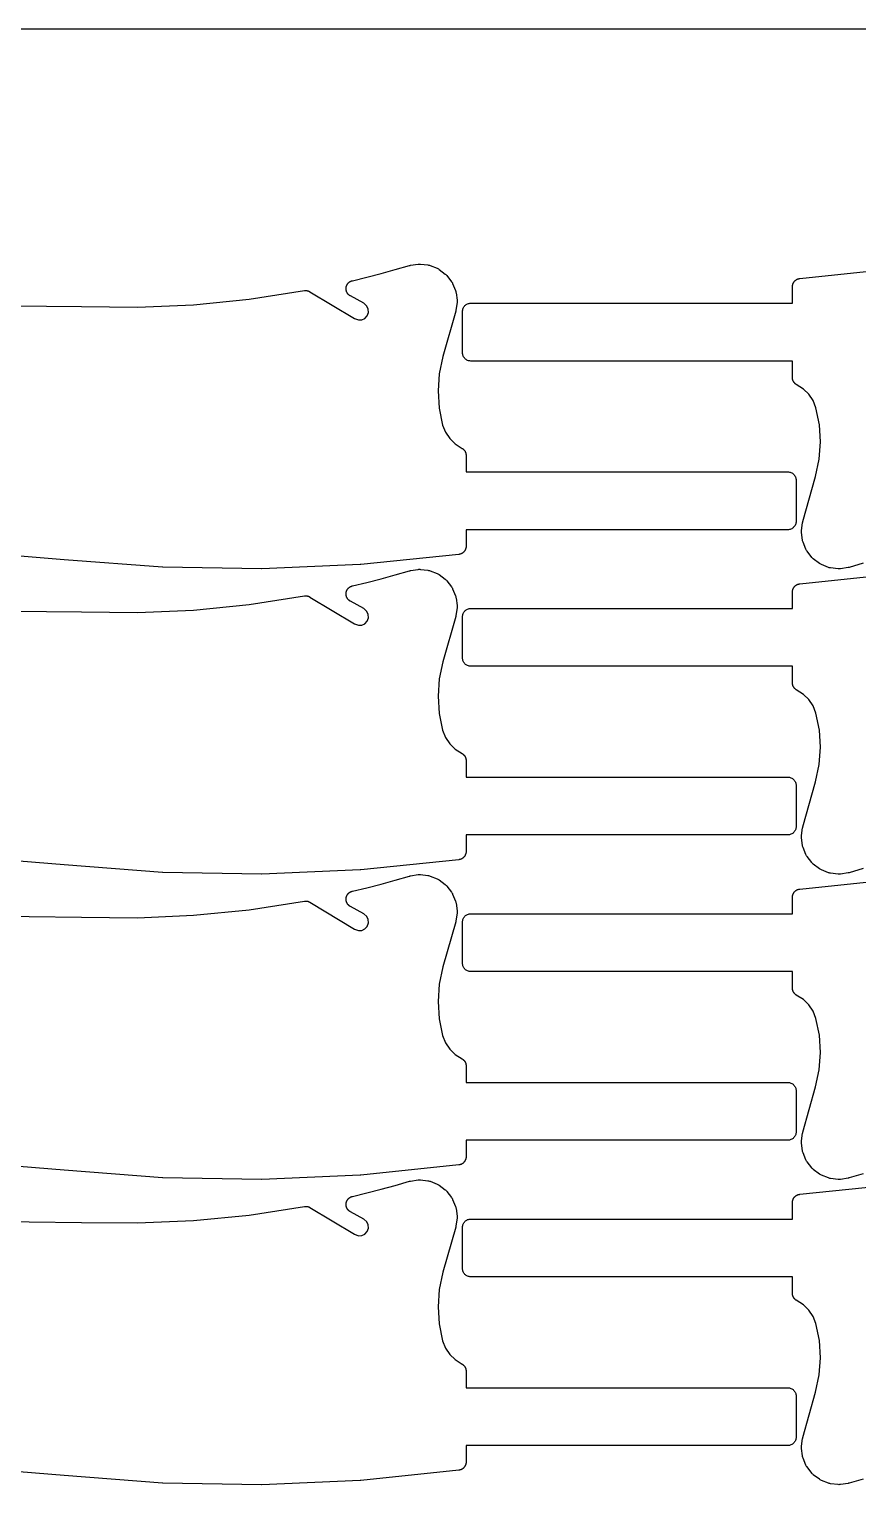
# Model space of a CAD drawing. Header units: metres. Extents: x 0 to 3000, y 0 to 1240.
# Drawn here: x 2102.9 to 2303.9, y 887.3 to 1240 of the extents above; entities that cross this region are included whole.
import ezdxf

# ---------------------------------------------------------------- set-up
doc = ezdxf.new("R2010")
doc.units = ezdxf.units.M

msp = doc.modelspace()

# ---------------------------------------------------------------- linework, layer by layer
at = {"color": 7}
msp.add_lwpolyline([(0, 0), (3000, 0), (3000, 1240), (0, 1240), (0, 0)], close=True, dxfattribs=at)
at = {"color": 1}
for points in [[(2090.14, 1173.07), (2115.61, 1172.79), (2115.61, 1172.79), (2115.61, 1172.79), (2129.22, 1172.64), (2142.75, 1173.23), (2156.23, 1174.56), (2169.67, 1176.64), (2169.68, 1176.64), (2169.69, 1176.65), (2169.78, 1176.66), (2169.87, 1176.66), (2169.88, 1176.66), (2169.89, 1176.67), (2169.98, 1176.67), (2170.07, 1176.67), (2170.07, 1176.66), (2170.08, 1176.66), (2170.17, 1176.66), (2170.26, 1176.65), (2170.27, 1176.65), (2170.28, 1176.65), (2170.37, 1176.63), (2170.45, 1176.61), (2170.46, 1176.61), (2170.47, 1176.61), (2170.56, 1176.58), (2170.64, 1176.55), (2170.65, 1176.55), (2170.66, 1176.55), (2170.74, 1176.51), (2170.82, 1176.48), (2170.83, 1176.48), (2170.84, 1176.47), (2170.92, 1176.43), (2171, 1176.39), (2171, 1176.38), (2171.01, 1176.38), (2181.78, 1169.89), (2182.78, 1169.54), (2183.59, 1169.58), (2184.32, 1169.92), (2184.9, 1170.55), (2185.19, 1171.35), (2185.15, 1172.17), (2184.81, 1172.9), (2184.06, 1173.59), (2180.8, 1175.36), (2180.76, 1175.39), (2180.71, 1175.41), (2180.67, 1175.44), (2180.63, 1175.46), (2180.59, 1175.49), (2180.55, 1175.52), (2180.51, 1175.55), (2180.48, 1175.58), (2180.44, 1175.62), (2180.4, 1175.65), (2180.37, 1175.68), (2180.33, 1175.72), (2180.3, 1175.75), (2180.26, 1175.79), (2180.23, 1175.83), (2180.2, 1175.86), (2180.17, 1175.9), (2180.14, 1175.94), (2180.11, 1175.98), (2180.08, 1176.02), (2180.06, 1176.06), (2180.03, 1176.11), (2180.01, 1176.15), (2179.99, 1176.19), (2179.96, 1176.24), (2179.94, 1176.28), (2179.92, 1176.32), (2179.9, 1176.37), (2179.89, 1176.42), (2179.87, 1176.46), (2179.85, 1176.51), (2179.84, 1176.55), (2179.83, 1176.6), (2179.81, 1176.65), (2179.8, 1176.7), (2179.79, 1176.74), (2179.79, 1176.79), (2179.78, 1176.84), (2179.77, 1176.89), (2179.77, 1176.94), (2179.76, 1176.99), (2179.76, 1177.04), (2179.76, 1177.09), (2179.76, 1177.13), (2179.76, 1177.18), (2179.76, 1177.23), (2179.77, 1177.28), (2179.77, 1177.33), (2179.78, 1177.38), (2179.78, 1177.43), (2179.79, 1177.48), (2179.8, 1177.52), (2179.81, 1177.57), (2179.82, 1177.62), (2179.84, 1177.67), (2179.85, 1177.71), (2179.87, 1177.76), (2179.88, 1177.81), (2179.9, 1177.85), (2179.92, 1177.9), (2179.94, 1177.94), (2179.96, 1177.99), (2179.98, 1178.03), (2180, 1178.08), (2180.03, 1178.12), (2180.05, 1178.16), (2180.08, 1178.2), (2180.1, 1178.24), (2180.13, 1178.28), (2180.16, 1178.32), (2180.19, 1178.36), (2180.22, 1178.4), (2180.26, 1178.44), (2180.29, 1178.47), (2180.32, 1178.51), (2180.35, 1178.54), (2180.39, 1178.58), (2180.43, 1178.61), (2180.46, 1178.64), (2180.5, 1178.67), (2180.54, 1178.7), (2180.58, 1178.74), (2180.62, 1178.76), (2180.66, 1178.79), (2180.7, 1178.82), (2180.74, 1178.84), (2180.79, 1178.87), (2180.83, 1178.89), (2180.87, 1178.91), (2180.92, 1178.93), (2180.96, 1178.95), (2181.01, 1178.97), (2181.05, 1178.99), (2181.1, 1179.01), (2181.15, 1179.02), (2181.19, 1179.04), (2181.24, 1179.05), (2181.29, 1179.06), (2184.78, 1179.91), (2188.25, 1180.79), (2191.7, 1181.73), (2195.15, 1182.73), (2195.18, 1182.73), (2195.21, 1182.74), (2195.27, 1182.76), (2195.34, 1182.77), (2195.34, 1182.77), (2195.37, 1182.78), (2195.4, 1182.78), (2197.25, 1183.07), (2197.43, 1183.09), (2197.61, 1183.09), (2197.79, 1183.08), (2199.62, 1182.87), (2199.79, 1182.84), (2199.97, 1182.8), (2200.13, 1182.74), (2201.85, 1182.06), (2202.01, 1181.99), (2202.16, 1181.9), (2202.31, 1181.8), (2203.81, 1180.67), (2203.95, 1180.55), (2204.08, 1180.43), (2204.19, 1180.29), (2205.34, 1178.81), (2205.44, 1178.66), (2205.53, 1178.51), (2205.6, 1178.34), (2206.31, 1176.64), (2206.37, 1176.47), (2206.41, 1176.3), (2206.44, 1176.13), (2206.67, 1174.3), (2206.69, 1174.12), (2206.69, 1173.94), (2206.67, 1173.76), (2206.4, 1171.91), (2206.4, 1171.87), (2206.39, 1171.83), (2206.38, 1171.77), (2206.37, 1171.71), (2206.36, 1171.68), (2206.35, 1171.64), (2203.25, 1160.7), (2202.37, 1156.52), (2202.08, 1152.34), (2202.35, 1148.17), (2203.18, 1144.09), (2203.87, 1142.33), (2204.89, 1140.81), (2206.19, 1139.53), (2207.94, 1138.43), (2207.96, 1138.41), (2207.98, 1138.4), (2208.04, 1138.35), (2208.1, 1138.31), (2208.12, 1138.3), (2208.14, 1138.28), (2208.19, 1138.23), (2208.25, 1138.18), (2208.27, 1138.17), (2208.29, 1138.15), (2208.33, 1138.1), (2208.38, 1138.04), (2208.4, 1138.02), (2208.42, 1138), (2208.46, 1137.95), (2208.5, 1137.89), (2208.52, 1137.87), (2208.53, 1137.85), (2208.57, 1137.78), (2208.61, 1137.72), (2208.62, 1137.7), (2208.63, 1137.68), (2208.67, 1137.61), (2208.7, 1137.55), (2208.71, 1137.52), (2208.72, 1137.5), (2208.74, 1137.43), (2208.77, 1137.36), (2208.78, 1137.34), (2208.78, 1137.32), (2208.8, 1137.25), (2208.82, 1137.18), (2208.83, 1137.15), (2208.83, 1137.12), (2208.84, 1137.05), (2208.86, 1136.98), (2208.86, 1136.96), (2208.86, 1136.93), (2208.86, 1136.86), (2208.87, 1136.79), (2208.87, 1136.76), (2208.87, 1136.73), (2208.87, 1132.73), (2286.87, 1132.73), (2287.07, 1132.72), (2287.26, 1132.7), (2287.45, 1132.65), (2287.64, 1132.58), (2287.81, 1132.5), (2287.98, 1132.4), (2288.14, 1132.28), (2288.29, 1132.15), (2288.42, 1132), (2288.53, 1131.85), (2288.63, 1131.68), (2288.72, 1131.5), (2288.78, 1131.32), (2288.83, 1131.12), (2288.86, 1130.93), (2288.87, 1130.73), (2288.87, 1120.73), (2288.86, 1120.54), (2288.83, 1120.34), (2288.78, 1120.15), (2288.72, 1119.97), (2288.63, 1119.79), (2288.53, 1119.62), (2288.42, 1119.47), (2288.29, 1119.32), (2288.14, 1119.19), (2287.98, 1119.07), (2287.81, 1118.97), (2287.64, 1118.89), (2287.45, 1118.82), (2287.26, 1118.77), (2287.07, 1118.74), (2286.87, 1118.73), (2208.87, 1118.73), (2208.87, 1114.73), (2208.87, 1114.64), (2208.86, 1114.55), (2208.86, 1114.54), (2208.86, 1114.54), (2208.85, 1114.45), (2208.83, 1114.35), (2208.83, 1114.35), (2208.83, 1114.34), (2208.81, 1114.25), (2208.79, 1114.16), (2208.79, 1114.16), (2208.78, 1114.15), (2208.75, 1114.07), (2208.72, 1113.98), (2208.72, 1113.97), (2208.72, 1113.97), (2208.68, 1113.89), (2208.64, 1113.8), (2208.64, 1113.8), (2208.63, 1113.79), (2208.59, 1113.71), (2208.54, 1113.63), (2208.54, 1113.63), (2208.53, 1113.62), (2208.48, 1113.55), (2208.42, 1113.47), (2208.42, 1113.47), (2208.42, 1113.47), (2208.35, 1113.4), (2208.29, 1113.33), (2208.29, 1113.32), (2208.29, 1113.32), (2208.22, 1113.26), (2208.15, 1113.19), (2208.14, 1113.19), (2208.14, 1113.19), (2208.06, 1113.13), (2207.99, 1113.08), (2207.99, 1113.07), (2207.98, 1113.07), (2207.9, 1113.02), (2207.82, 1112.98), (2207.82, 1112.97), (2207.81, 1112.97), (2207.73, 1112.93), (2207.65, 1112.89), (2207.64, 1112.89), (2207.64, 1112.89), (2207.55, 1112.86), (2207.46, 1112.82), (2207.46, 1112.82), (2207.45, 1112.82), (2207.36, 1112.8), (2207.27, 1112.78), (2207.27, 1112.77), (2207.26, 1112.77), (2207.17, 1112.76), (2207.08, 1112.75), (2183.31, 1110.29), (2183.19, 1110.28), (2159.34, 1109.24), (2159.22, 1109.24), (2135.35, 1109.63), (2135.24, 1109.64), (2111.41, 1111.46), (2111.41, 1111.46), (2111.4, 1111.46), (2071.62, 1114.71)], [(2305.17, 1110.6), (2301.72, 1109.6), (2301.69, 1109.6), (2301.66, 1109.59), (2301.6, 1109.58), (2301.53, 1109.56), (2301.53, 1109.56), (2301.5, 1109.56), (2301.47, 1109.55), (2299.62, 1109.26), (2299.44, 1109.24), (2299.26, 1109.24), (2299.08, 1109.25), (2297.25, 1109.46), (2297.08, 1109.49), (2296.91, 1109.53), (2296.74, 1109.59), (2295.02, 1110.27), (2294.86, 1110.35), (2294.71, 1110.43), (2294.56, 1110.53), (2293.06, 1111.66), (2292.92, 1111.78), (2292.79, 1111.9), (2292.68, 1112.04), (2291.53, 1113.53), (2291.43, 1113.67), (2291.34, 1113.83), (2291.27, 1113.99), (2290.56, 1115.69), (2290.5, 1115.86), (2290.46, 1116.03), (2290.43, 1116.2), (2290.2, 1118.03), (2290.18, 1118.21), (2290.19, 1118.39), (2290.2, 1118.57), (2290.47, 1120.43), (2290.47, 1120.46), (2290.48, 1120.5), (2290.49, 1120.56), (2290.5, 1120.62), (2290.51, 1120.65), (2290.52, 1120.69), (2293.62, 1131.63), (2294.5, 1135.81), (2294.79, 1139.99), (2294.52, 1144.16), (2293.69, 1148.25), (2293, 1150), (2291.98, 1151.53), (2290.68, 1152.8), (2288.93, 1153.91), (2288.91, 1153.92), (2288.89, 1153.93), (2288.83, 1153.98), (2288.77, 1154.02), (2288.75, 1154.03), (2288.73, 1154.05), (2288.68, 1154.1), (2288.62, 1154.15), (2288.6, 1154.16), (2288.59, 1154.18), (2288.54, 1154.24), (2288.49, 1154.29), (2288.47, 1154.31), (2288.45, 1154.33), (2288.41, 1154.39), (2288.37, 1154.44), (2288.35, 1154.46), (2288.34, 1154.49), (2288.3, 1154.55), (2288.26, 1154.61), (2288.25, 1154.63), (2288.24, 1154.65), (2288.21, 1154.72), (2288.17, 1154.78), (2288.16, 1154.81), (2288.15, 1154.83), (2288.13, 1154.9), (2288.1, 1154.97), (2288.09, 1154.99), (2288.09, 1155.02), (2288.07, 1155.09), (2288.05, 1155.16), (2288.04, 1155.18), (2288.04, 1155.21), (2288.03, 1155.28), (2288.02, 1155.35), (2288.01, 1155.37), (2288.01, 1155.4), (2288.01, 1155.47), (2288, 1155.54), (2288, 1155.57), (2288, 1155.6), (2288, 1159.6), (2210, 1159.6), (2209.8, 1159.61), (2209.61, 1159.63), (2209.42, 1159.68), (2209.23, 1159.75), (2209.06, 1159.83), (2208.89, 1159.93), (2208.73, 1160.05), (2208.59, 1160.18), (2208.45, 1160.33), (2208.34, 1160.49), (2208.24, 1160.65), (2208.15, 1160.83), (2208.09, 1161.02), (2208.04, 1161.21), (2208.01, 1161.4), (2208, 1161.6), (2208, 1171.6), (2208.01, 1171.79), (2208.04, 1171.99), (2208.09, 1172.18), (2208.15, 1172.36), (2208.24, 1172.54), (2208.34, 1172.71), (2208.45, 1172.87), (2208.59, 1173.01), (2208.73, 1173.14), (2208.89, 1173.26), (2209.06, 1173.36), (2209.23, 1173.44), (2209.42, 1173.51), (2209.61, 1173.56), (2209.8, 1173.59), (2210, 1173.6), (2288, 1173.6), (2288, 1177.6), (2288, 1177.69), (2288.01, 1177.78), (2288.01, 1177.79), (2288.01, 1177.79), (2288.02, 1177.88), (2288.04, 1177.98), (2288.04, 1177.98), (2288.04, 1177.99), (2288.06, 1178.08), (2288.08, 1178.17), (2288.08, 1178.17), (2288.09, 1178.18), (2288.12, 1178.26), (2288.15, 1178.35), (2288.15, 1178.36), (2288.15, 1178.36), (2288.19, 1178.45), (2288.23, 1178.53), (2288.23, 1178.53), (2288.24, 1178.54), (2288.28, 1178.62), (2288.33, 1178.7), (2288.33, 1178.7), (2288.34, 1178.71), (2288.39, 1178.78), (2288.45, 1178.86), (2288.45, 1178.86), (2288.45, 1178.87), (2288.52, 1178.93), (2288.58, 1179), (2288.58, 1179.01), (2288.59, 1179.01), (2288.65, 1179.07), (2288.72, 1179.14), (2288.73, 1179.14), (2288.73, 1179.14), (2288.81, 1179.2), (2288.88, 1179.25), (2288.88, 1179.26), (2288.89, 1179.26), (2288.97, 1179.31), (2289.05, 1179.36), (2289.05, 1179.36), (2289.06, 1179.36), (2289.14, 1179.4), (2289.23, 1179.44), (2289.23, 1179.44), (2289.23, 1179.44), (2289.32, 1179.48), (2289.41, 1179.51), (2289.41, 1179.51), (2289.42, 1179.51), (2289.51, 1179.53), (2289.6, 1179.56), (2289.6, 1179.56), (2289.61, 1179.56), (2289.7, 1179.57), (2289.79, 1179.59), (2313.56, 1182.05)], [(2090.14, 1099.12), (2115.61, 1098.84), (2115.61, 1098.84), (2115.61, 1098.84), (2129.22, 1098.69), (2142.75, 1099.28), (2156.23, 1100.61), (2169.67, 1102.69), (2169.68, 1102.7), (2169.69, 1102.7), (2169.78, 1102.71), (2169.87, 1102.71), (2169.88, 1102.71), (2169.89, 1102.72), (2169.98, 1102.72), (2170.07, 1102.72), (2170.07, 1102.72), (2170.08, 1102.72), (2170.17, 1102.71), (2170.26, 1102.7), (2170.27, 1102.7), (2170.28, 1102.7), (2170.37, 1102.68), (2170.45, 1102.66), (2170.46, 1102.66), (2170.47, 1102.66), (2170.56, 1102.63), (2170.64, 1102.61), (2170.65, 1102.6), (2170.66, 1102.6), (2170.74, 1102.57), (2170.82, 1102.53), (2170.83, 1102.53), (2170.84, 1102.52), (2170.92, 1102.48), (2171, 1102.44), (2171, 1102.44), (2171.01, 1102.43), (2181.78, 1095.94), (2182.78, 1095.59), (2183.59, 1095.63), (2184.32, 1095.97), (2184.9, 1096.6), (2185.19, 1097.4), (2185.15, 1098.22), (2184.81, 1098.95), (2184.06, 1099.64), (2180.8, 1101.41), (2180.76, 1101.44), (2180.71, 1101.46), (2180.67, 1101.49), (2180.63, 1101.52), (2180.59, 1101.55), (2180.55, 1101.57), (2180.51, 1101.6), (2180.48, 1101.63), (2180.44, 1101.67), (2180.4, 1101.7), (2180.37, 1101.73), (2180.33, 1101.77), (2180.3, 1101.8), (2180.26, 1101.84), (2180.23, 1101.88), (2180.2, 1101.91), (2180.17, 1101.95), (2180.14, 1101.99), (2180.11, 1102.03), (2180.08, 1102.07), (2180.06, 1102.11), (2180.03, 1102.16), (2180.01, 1102.2), (2179.99, 1102.24), (2179.96, 1102.29), (2179.94, 1102.33), (2179.92, 1102.37), (2179.9, 1102.42), (2179.89, 1102.47), (2179.87, 1102.51), (2179.85, 1102.56), (2179.84, 1102.6), (2179.83, 1102.65), (2179.81, 1102.7), (2179.8, 1102.75), (2179.79, 1102.8), (2179.79, 1102.84), (2179.78, 1102.89), (2179.77, 1102.94), (2179.77, 1102.99), (2179.76, 1103.04), (2179.76, 1103.09), (2179.76, 1103.14), (2179.76, 1103.19), (2179.76, 1103.24), (2179.76, 1103.28), (2179.77, 1103.33), (2179.77, 1103.38), (2179.78, 1103.43), (2179.78, 1103.48), (2179.79, 1103.53), (2179.8, 1103.58), (2179.81, 1103.62), (2179.82, 1103.67), (2179.84, 1103.72), (2179.85, 1103.77), (2179.87, 1103.81), (2179.88, 1103.86), (2179.9, 1103.9), (2179.92, 1103.95), (2179.94, 1103.99), (2179.96, 1104.04), (2179.98, 1104.08), (2180, 1104.13), (2180.03, 1104.17), (2180.05, 1104.21), (2180.08, 1104.25), (2180.1, 1104.29), (2180.13, 1104.33), (2180.16, 1104.37), (2180.19, 1104.41), (2180.22, 1104.45), (2180.26, 1104.49), (2180.29, 1104.53), (2180.32, 1104.56), (2180.35, 1104.59), (2180.39, 1104.63), (2180.43, 1104.66), (2180.46, 1104.69), (2180.5, 1104.73), (2180.54, 1104.75), (2180.58, 1104.79), (2180.62, 1104.81), (2180.66, 1104.84), (2180.7, 1104.87), (2180.74, 1104.89), (2180.79, 1104.92), (2180.83, 1104.94), (2180.87, 1104.96), (2180.92, 1104.98), (2180.96, 1105), (2181.01, 1105.02), (2181.05, 1105.04), (2181.1, 1105.06), (2181.15, 1105.07), (2181.19, 1105.09), (2181.24, 1105.1), (2181.29, 1105.11), (2184.78, 1105.96), (2188.25, 1106.84), (2191.7, 1107.78), (2195.15, 1108.78), (2195.18, 1108.78), (2195.21, 1108.79), (2195.27, 1108.81), (2195.34, 1108.82), (2195.34, 1108.82), (2195.37, 1108.83), (2195.4, 1108.83), (2197.25, 1109.12), (2197.43, 1109.14), (2197.61, 1109.14), (2197.79, 1109.13), (2199.62, 1108.92), (2199.79, 1108.89), (2199.97, 1108.85), (2200.13, 1108.79), (2201.85, 1108.11), (2202.01, 1108.04), (2202.16, 1107.95), (2202.31, 1107.85), (2203.81, 1106.72), (2203.95, 1106.61), (2204.08, 1106.48), (2204.19, 1106.34), (2205.34, 1104.86), (2205.44, 1104.71), (2205.53, 1104.56), (2205.6, 1104.4), (2206.31, 1102.69), (2206.37, 1102.52), (2206.41, 1102.35), (2206.44, 1102.18), (2206.67, 1100.35), (2206.69, 1100.17), (2206.69, 1099.99), (2206.67, 1099.82), (2206.4, 1097.96), (2206.4, 1097.92), (2206.39, 1097.88), (2206.38, 1097.82), (2206.37, 1097.76), (2206.36, 1097.73), (2206.35, 1097.69), (2203.25, 1086.75), (2202.37, 1082.57), (2202.08, 1078.39), (2202.35, 1074.22), (2203.18, 1070.14), (2203.87, 1068.38), (2204.89, 1066.86), (2206.19, 1065.58), (2207.94, 1064.48), (2207.96, 1064.46), (2207.98, 1064.45), (2208.04, 1064.41), (2208.1, 1064.36), (2208.12, 1064.35), (2208.14, 1064.33), (2208.19, 1064.28), (2208.25, 1064.24), (2208.27, 1064.22), (2208.29, 1064.2), (2208.33, 1064.15), (2208.38, 1064.09), (2208.4, 1064.07), (2208.42, 1064.05), (2208.46, 1064), (2208.5, 1063.94), (2208.52, 1063.92), (2208.53, 1063.9), (2208.57, 1063.83), (2208.61, 1063.77), (2208.62, 1063.75), (2208.63, 1063.73), (2208.67, 1063.66), (2208.7, 1063.6), (2208.71, 1063.57), (2208.72, 1063.55), (2208.74, 1063.48), (2208.77, 1063.42), (2208.78, 1063.39), (2208.78, 1063.37), (2208.8, 1063.3), (2208.82, 1063.23), (2208.83, 1063.2), (2208.83, 1063.18), (2208.84, 1063.1), (2208.86, 1063.03), (2208.86, 1063.01), (2208.86, 1062.98), (2208.86, 1062.91), (2208.87, 1062.84), (2208.87, 1062.81), (2208.87, 1062.79), (2208.87, 1058.79), (2286.87, 1058.79), (2287.07, 1058.78), (2287.26, 1058.75), (2287.45, 1058.7), (2287.64, 1058.63), (2287.81, 1058.55), (2287.98, 1058.45), (2288.14, 1058.33), (2288.29, 1058.2), (2288.42, 1058.05), (2288.53, 1057.9), (2288.63, 1057.73), (2288.72, 1057.55), (2288.78, 1057.37), (2288.83, 1057.18), (2288.86, 1056.98), (2288.87, 1056.79), (2288.87, 1046.79), (2288.86, 1046.59), (2288.83, 1046.4), (2288.78, 1046.2), (2288.72, 1046.02), (2288.63, 1045.84), (2288.53, 1045.67), (2288.42, 1045.52), (2288.29, 1045.37), (2288.14, 1045.24), (2287.98, 1045.12), (2287.81, 1045.02), (2287.64, 1044.94), (2287.45, 1044.87), (2287.26, 1044.82), (2287.07, 1044.79), (2286.87, 1044.79), (2208.87, 1044.79), (2208.87, 1040.79), (2208.87, 1040.69), (2208.86, 1040.6), (2208.86, 1040.59), (2208.86, 1040.59), (2208.85, 1040.5), (2208.83, 1040.4), (2208.83, 1040.4), (2208.83, 1040.4), (2208.81, 1040.3), (2208.79, 1040.21), (2208.79, 1040.21), (2208.78, 1040.2), (2208.75, 1040.12), (2208.72, 1040.03), (2208.72, 1040.02), (2208.72, 1040.02), (2208.68, 1039.94), (2208.64, 1039.85), (2208.64, 1039.85), (2208.63, 1039.84), (2208.59, 1039.76), (2208.54, 1039.68), (2208.54, 1039.68), (2208.53, 1039.67), (2208.48, 1039.6), (2208.42, 1039.52), (2208.42, 1039.52), (2208.42, 1039.52), (2208.35, 1039.45), (2208.29, 1039.38), (2208.29, 1039.37), (2208.29, 1039.37), (2208.22, 1039.31), (2208.15, 1039.25), (2208.14, 1039.24), (2208.14, 1039.24), (2208.06, 1039.18), (2207.99, 1039.13), (2207.99, 1039.13), (2207.98, 1039.12), (2207.9, 1039.07), (2207.82, 1039.03), (2207.82, 1039.02), (2207.81, 1039.02), (2207.73, 1038.98), (2207.65, 1038.94), (2207.64, 1038.94), (2207.64, 1038.94), (2207.55, 1038.91), (2207.46, 1038.87), (2207.46, 1038.87), (2207.45, 1038.87), (2207.36, 1038.85), (2207.27, 1038.83), (2207.27, 1038.82), (2207.26, 1038.82), (2207.17, 1038.81), (2207.08, 1038.8), (2183.31, 1036.34), (2183.19, 1036.33), (2159.34, 1035.29), (2159.22, 1035.29), (2135.35, 1035.68), (2135.24, 1035.69), (2111.41, 1037.51), (2111.41, 1037.51), (2111.4, 1037.51), (2071.62, 1040.76)], [(2305.17, 1036.65), (2301.72, 1035.65), (2301.69, 1035.65), (2301.66, 1035.64), (2301.6, 1035.63), (2301.53, 1035.61), (2301.53, 1035.61), (2301.5, 1035.61), (2301.47, 1035.6), (2299.62, 1035.31), (2299.44, 1035.29), (2299.26, 1035.29), (2299.08, 1035.3), (2297.25, 1035.51), (2297.08, 1035.54), (2296.91, 1035.58), (2296.74, 1035.64), (2295.02, 1036.32), (2294.86, 1036.4), (2294.71, 1036.48), (2294.56, 1036.58), (2293.06, 1037.71), (2292.92, 1037.83), (2292.79, 1037.95), (2292.68, 1038.09), (2291.53, 1039.58), (2291.43, 1039.72), (2291.34, 1039.88), (2291.27, 1040.04), (2290.56, 1041.74), (2290.5, 1041.91), (2290.46, 1042.08), (2290.43, 1042.25), (2290.2, 1044.08), (2290.18, 1044.26), (2290.19, 1044.44), (2290.2, 1044.62), (2290.47, 1046.48), (2290.47, 1046.51), (2290.48, 1046.55), (2290.49, 1046.61), (2290.5, 1046.67), (2290.51, 1046.7), (2290.52, 1046.74), (2293.62, 1057.68), (2294.5, 1061.86), (2294.79, 1066.04), (2294.52, 1070.21), (2293.69, 1074.3), (2293, 1076.05), (2291.98, 1077.58), (2290.68, 1078.85), (2288.93, 1079.96), (2288.91, 1079.97), (2288.89, 1079.98), (2288.83, 1080.03), (2288.77, 1080.07), (2288.75, 1080.09), (2288.73, 1080.1), (2288.68, 1080.15), (2288.62, 1080.2), (2288.6, 1080.22), (2288.59, 1080.23), (2288.54, 1080.29), (2288.49, 1080.34), (2288.47, 1080.36), (2288.45, 1080.38), (2288.41, 1080.44), (2288.37, 1080.49), (2288.35, 1080.52), (2288.34, 1080.54), (2288.3, 1080.6), (2288.26, 1080.66), (2288.25, 1080.68), (2288.24, 1080.7), (2288.21, 1080.77), (2288.17, 1080.83), (2288.16, 1080.86), (2288.15, 1080.88), (2288.13, 1080.95), (2288.1, 1081.02), (2288.09, 1081.04), (2288.09, 1081.07), (2288.07, 1081.14), (2288.05, 1081.21), (2288.04, 1081.23), (2288.04, 1081.26), (2288.03, 1081.33), (2288.02, 1081.4), (2288.01, 1081.43), (2288.01, 1081.45), (2288.01, 1081.52), (2288, 1081.6), (2288, 1081.62), (2288, 1081.65), (2288, 1085.65), (2210, 1085.65), (2209.8, 1085.66), (2209.61, 1085.69), (2209.42, 1085.73), (2209.23, 1085.8), (2209.06, 1085.88), (2208.89, 1085.98), (2208.73, 1086.1), (2208.59, 1086.23), (2208.45, 1086.38), (2208.34, 1086.54), (2208.24, 1086.7), (2208.15, 1086.88), (2208.09, 1087.07), (2208.04, 1087.26), (2208.01, 1087.45), (2208, 1087.65), (2208, 1097.65), (2208.01, 1097.84), (2208.04, 1098.04), (2208.09, 1098.23), (2208.15, 1098.41), (2208.24, 1098.59), (2208.34, 1098.76), (2208.45, 1098.92), (2208.59, 1099.06), (2208.73, 1099.19), (2208.89, 1099.31), (2209.06, 1099.41), (2209.23, 1099.49), (2209.42, 1099.56), (2209.61, 1099.61), (2209.8, 1099.64), (2210, 1099.65), (2288, 1099.65), (2288, 1103.65), (2288, 1103.74), (2288.01, 1103.83), (2288.01, 1103.84), (2288.01, 1103.84), (2288.02, 1103.94), (2288.04, 1104.03), (2288.04, 1104.03), (2288.04, 1104.04), (2288.06, 1104.13), (2288.08, 1104.22), (2288.08, 1104.22), (2288.09, 1104.23), (2288.12, 1104.32), (2288.15, 1104.4), (2288.15, 1104.41), (2288.15, 1104.41), (2288.19, 1104.5), (2288.23, 1104.58), (2288.23, 1104.59), (2288.24, 1104.59), (2288.28, 1104.67), (2288.33, 1104.75), (2288.33, 1104.75), (2288.34, 1104.76), (2288.39, 1104.83), (2288.45, 1104.91), (2288.45, 1104.91), (2288.45, 1104.92), (2288.52, 1104.98), (2288.58, 1105.05), (2288.58, 1105.06), (2288.59, 1105.06), (2288.65, 1105.12), (2288.72, 1105.19), (2288.73, 1105.19), (2288.73, 1105.19), (2288.81, 1105.25), (2288.88, 1105.3), (2288.88, 1105.31), (2288.89, 1105.31), (2288.97, 1105.36), (2289.05, 1105.41), (2289.05, 1105.41), (2289.06, 1105.41), (2289.14, 1105.45), (2289.23, 1105.49), (2289.23, 1105.49), (2289.23, 1105.49), (2289.32, 1105.53), (2289.41, 1105.56), (2289.41, 1105.56), (2289.42, 1105.56), (2289.51, 1105.58), (2289.6, 1105.61), (2289.6, 1105.61), (2289.61, 1105.61), (2289.7, 1105.62), (2289.79, 1105.64), (2313.56, 1108.1)], [(2090.14, 1025.17), (2115.61, 1024.89), (2115.61, 1024.89), (2115.61, 1024.89), (2129.22, 1024.74), (2142.75, 1025.33), (2156.23, 1026.66), (2169.67, 1028.75), (2169.68, 1028.75), (2169.69, 1028.75), (2169.78, 1028.76), (2169.87, 1028.77), (2169.88, 1028.77), (2169.89, 1028.77), (2169.98, 1028.77), (2170.07, 1028.77), (2170.07, 1028.77), (2170.08, 1028.77), (2170.17, 1028.76), (2170.26, 1028.75), (2170.27, 1028.75), (2170.28, 1028.75), (2170.37, 1028.73), (2170.45, 1028.71), (2170.46, 1028.71), (2170.47, 1028.71), (2170.56, 1028.68), (2170.64, 1028.66), (2170.65, 1028.65), (2170.66, 1028.65), (2170.74, 1028.62), (2170.82, 1028.58), (2170.83, 1028.58), (2170.84, 1028.57), (2170.92, 1028.53), (2171, 1028.49), (2171, 1028.49), (2171.01, 1028.48), (2181.78, 1021.99), (2182.78, 1021.64), (2183.59, 1021.68), (2184.32, 1022.02), (2184.9, 1022.65), (2185.19, 1023.46), (2185.15, 1024.27), (2184.81, 1025), (2184.06, 1025.69), (2180.8, 1027.46), (2180.76, 1027.49), (2180.71, 1027.51), (2180.67, 1027.54), (2180.63, 1027.57), (2180.59, 1027.6), (2180.55, 1027.62), (2180.51, 1027.66), (2180.48, 1027.68), (2180.44, 1027.72), (2180.4, 1027.75), (2180.37, 1027.78), (2180.33, 1027.82), (2180.3, 1027.85), (2180.26, 1027.89), (2180.23, 1027.93), (2180.2, 1027.96), (2180.17, 1028), (2180.14, 1028.04), (2180.11, 1028.08), (2180.08, 1028.12), (2180.06, 1028.17), (2180.03, 1028.21), (2180.01, 1028.25), (2179.99, 1028.29), (2179.96, 1028.34), (2179.94, 1028.38), (2179.92, 1028.43), (2179.9, 1028.47), (2179.89, 1028.52), (2179.87, 1028.56), (2179.85, 1028.61), (2179.84, 1028.65), (2179.83, 1028.7), (2179.81, 1028.75), (2179.8, 1028.8), (2179.79, 1028.85), (2179.79, 1028.89), (2179.78, 1028.94), (2179.77, 1028.99), (2179.77, 1029.04), (2179.76, 1029.09), (2179.76, 1029.14), (2179.76, 1029.19), (2179.76, 1029.24), (2179.76, 1029.29), (2179.76, 1029.34), (2179.77, 1029.38), (2179.77, 1029.43), (2179.78, 1029.48), (2179.78, 1029.53), (2179.79, 1029.58), (2179.8, 1029.63), (2179.81, 1029.67), (2179.82, 1029.72), (2179.84, 1029.77), (2179.85, 1029.82), (2179.87, 1029.86), (2179.88, 1029.91), (2179.9, 1029.95), (2179.92, 1030), (2179.94, 1030.05), (2179.96, 1030.09), (2179.98, 1030.13), (2180, 1030.18), (2180.03, 1030.22), (2180.05, 1030.26), (2180.08, 1030.3), (2180.1, 1030.34), (2180.13, 1030.38), (2180.16, 1030.43), (2180.19, 1030.46), (2180.22, 1030.5), (2180.26, 1030.54), (2180.29, 1030.58), (2180.32, 1030.61), (2180.35, 1030.65), (2180.39, 1030.68), (2180.43, 1030.71), (2180.46, 1030.74), (2180.5, 1030.78), (2180.54, 1030.81), (2180.58, 1030.84), (2180.62, 1030.86), (2180.66, 1030.89), (2180.7, 1030.92), (2180.74, 1030.94), (2180.79, 1030.97), (2180.83, 1030.99), (2180.87, 1031.01), (2180.92, 1031.04), (2180.96, 1031.05), (2181.01, 1031.07), (2181.05, 1031.09), (2181.1, 1031.11), (2181.15, 1031.12), (2181.19, 1031.14), (2181.24, 1031.15), (2181.29, 1031.16), (2184.78, 1032.01), (2188.25, 1032.9), (2191.7, 1033.83), (2195.15, 1034.83), (2195.18, 1034.83), (2195.21, 1034.84), (2195.27, 1034.86), (2195.34, 1034.87), (2195.34, 1034.87), (2195.37, 1034.88), (2195.4, 1034.88), (2197.25, 1035.17), (2197.43, 1035.19), (2197.61, 1035.19), (2197.79, 1035.18), (2199.62, 1034.97), (2199.79, 1034.94), (2199.97, 1034.9), (2200.13, 1034.84), (2201.85, 1034.16), (2202.01, 1034.09), (2202.16, 1034), (2202.31, 1033.9), (2203.81, 1032.77), (2203.95, 1032.66), (2204.08, 1032.53), (2204.19, 1032.39), (2205.34, 1030.91), (2205.44, 1030.76), (2205.53, 1030.61), (2205.6, 1030.45), (2206.31, 1028.74), (2206.37, 1028.57), (2206.41, 1028.4), (2206.44, 1028.23), (2206.67, 1026.4), (2206.69, 1026.22), (2206.69, 1026.04), (2206.67, 1025.87), (2206.4, 1024.01), (2206.4, 1023.97), (2206.39, 1023.94), (2206.38, 1023.88), (2206.37, 1023.81), (2206.36, 1023.78), (2206.35, 1023.74), (2203.25, 1012.8), (2202.37, 1008.62), (2202.08, 1004.44), (2202.35, 1000.27), (2203.18, 996.19), (2203.87, 994.43), (2204.89, 992.91), (2206.19, 991.63), (2207.94, 990.53), (2207.96, 990.51), (2207.98, 990.5), (2208.04, 990.46), (2208.1, 990.41), (2208.12, 990.4), (2208.14, 990.38), (2208.19, 990.33), (2208.25, 990.29), (2208.27, 990.27), (2208.29, 990.25), (2208.33, 990.2), (2208.38, 990.14), (2208.4, 990.12), (2208.42, 990.1), (2208.46, 990.05), (2208.5, 989.99), (2208.52, 989.97), (2208.53, 989.95), (2208.57, 989.88), (2208.61, 989.82), (2208.62, 989.8), (2208.63, 989.78), (2208.67, 989.71), (2208.7, 989.65), (2208.71, 989.62), (2208.72, 989.6), (2208.74, 989.53), (2208.77, 989.47), (2208.78, 989.44), (2208.78, 989.42), (2208.8, 989.35), (2208.82, 989.28), (2208.83, 989.25), (2208.83, 989.23), (2208.84, 989.15), (2208.86, 989.08), (2208.86, 989.06), (2208.86, 989.03), (2208.86, 988.96), (2208.87, 988.89), (2208.87, 988.86), (2208.87, 988.84), (2208.87, 984.84), (2286.87, 984.84), (2287.07, 984.83), (2287.26, 984.8), (2287.45, 984.75), (2287.64, 984.68), (2287.81, 984.6), (2287.98, 984.5), (2288.14, 984.38), (2288.29, 984.25), (2288.42, 984.1), (2288.53, 983.95), (2288.63, 983.78), (2288.72, 983.6), (2288.78, 983.42), (2288.83, 983.23), (2288.86, 983.03), (2288.87, 982.84), (2288.87, 972.84), (2288.86, 972.64), (2288.83, 972.45), (2288.78, 972.26), (2288.72, 972.07), (2288.63, 971.89), (2288.53, 971.72), (2288.42, 971.57), (2288.29, 971.42), (2288.14, 971.29), (2287.98, 971.17), (2287.81, 971.07), (2287.64, 970.99), (2287.45, 970.92), (2287.26, 970.87), (2287.07, 970.85), (2286.87, 970.84), (2208.87, 970.84), (2208.87, 966.84), (2208.87, 966.74), (2208.86, 966.65), (2208.86, 966.64), (2208.86, 966.64), (2208.85, 966.55), (2208.83, 966.46), (2208.83, 966.45), (2208.83, 966.45), (2208.81, 966.36), (2208.79, 966.26), (2208.79, 966.26), (2208.78, 966.26), (2208.75, 966.17), (2208.72, 966.08), (2208.72, 966.08), (2208.72, 966.07), (2208.68, 965.99), (2208.64, 965.9), (2208.64, 965.9), (2208.63, 965.89), (2208.59, 965.81), (2208.54, 965.73), (2208.54, 965.73), (2208.53, 965.72), (2208.48, 965.65), (2208.42, 965.57), (2208.42, 965.57), (2208.42, 965.57), (2208.35, 965.5), (2208.29, 965.43), (2208.29, 965.43), (2208.29, 965.42), (2208.22, 965.36), (2208.15, 965.3), (2208.14, 965.29), (2208.14, 965.29), (2208.06, 965.23), (2207.99, 965.18), (2207.99, 965.18), (2207.98, 965.17), (2207.9, 965.13), (2207.82, 965.08), (2207.82, 965.07), (2207.81, 965.07), (2207.73, 965.03), (2207.65, 964.99), (2207.64, 964.99), (2207.64, 964.99), (2207.55, 964.96), (2207.46, 964.92), (2207.46, 964.92), (2207.45, 964.92), (2207.36, 964.9), (2207.27, 964.88), (2207.27, 964.88), (2207.26, 964.87), (2207.17, 964.86), (2207.08, 964.85), (2183.31, 962.39), (2183.19, 962.38), (2159.34, 961.34), (2159.22, 961.34), (2135.35, 961.74), (2135.24, 961.74), (2111.41, 963.56), (2111.41, 963.56), (2111.4, 963.56), (2071.62, 966.81)], [(2305.17, 962.7), (2301.72, 961.71), (2301.69, 961.7), (2301.66, 961.69), (2301.6, 961.68), (2301.53, 961.66), (2301.53, 961.66), (2301.5, 961.66), (2301.47, 961.65), (2299.62, 961.36), (2299.44, 961.35), (2299.26, 961.34), (2299.08, 961.35), (2297.25, 961.56), (2297.08, 961.59), (2296.91, 961.63), (2296.74, 961.69), (2295.02, 962.37), (2294.86, 962.45), (2294.71, 962.53), (2294.56, 962.63), (2293.06, 963.76), (2292.92, 963.88), (2292.79, 964), (2292.68, 964.14), (2291.53, 965.63), (2291.43, 965.77), (2291.34, 965.93), (2291.27, 966.09), (2290.56, 967.79), (2290.5, 967.96), (2290.46, 968.13), (2290.43, 968.3), (2290.2, 970.14), (2290.18, 970.31), (2290.19, 970.49), (2290.2, 970.67), (2290.47, 972.53), (2290.47, 972.56), (2290.48, 972.6), (2290.49, 972.66), (2290.5, 972.72), (2290.51, 972.75), (2290.52, 972.79), (2293.62, 983.73), (2294.5, 987.91), (2294.79, 992.09), (2294.52, 996.26), (2293.69, 1000.35), (2293, 1002.1), (2291.98, 1003.63), (2290.68, 1004.9), (2288.93, 1006.01), (2288.91, 1006.02), (2288.89, 1006.03), (2288.83, 1006.08), (2288.77, 1006.12), (2288.75, 1006.14), (2288.73, 1006.15), (2288.68, 1006.2), (2288.62, 1006.25), (2288.6, 1006.27), (2288.59, 1006.28), (2288.54, 1006.34), (2288.49, 1006.39), (2288.47, 1006.41), (2288.45, 1006.43), (2288.41, 1006.49), (2288.37, 1006.54), (2288.35, 1006.57), (2288.34, 1006.59), (2288.3, 1006.65), (2288.26, 1006.71), (2288.25, 1006.73), (2288.24, 1006.75), (2288.21, 1006.82), (2288.17, 1006.88), (2288.16, 1006.91), (2288.15, 1006.93), (2288.13, 1007), (2288.1, 1007.07), (2288.09, 1007.09), (2288.09, 1007.12), (2288.07, 1007.19), (2288.05, 1007.26), (2288.04, 1007.28), (2288.04, 1007.31), (2288.03, 1007.38), (2288.02, 1007.45), (2288.01, 1007.48), (2288.01, 1007.5), (2288.01, 1007.57), (2288, 1007.65), (2288, 1007.67), (2288, 1007.7), (2288, 1011.7), (2210, 1011.7), (2209.8, 1011.71), (2209.61, 1011.74), (2209.42, 1011.78), (2209.23, 1011.85), (2209.06, 1011.93), (2208.89, 1012.03), (2208.73, 1012.15), (2208.59, 1012.28), (2208.45, 1012.43), (2208.34, 1012.59), (2208.24, 1012.75), (2208.15, 1012.93), (2208.09, 1013.12), (2208.04, 1013.31), (2208.01, 1013.5), (2208, 1013.7), (2208, 1023.7), (2208.01, 1023.89), (2208.04, 1024.09), (2208.09, 1024.28), (2208.15, 1024.46), (2208.24, 1024.64), (2208.34, 1024.81), (2208.45, 1024.97), (2208.59, 1025.11), (2208.73, 1025.24), (2208.89, 1025.36), (2209.06, 1025.46), (2209.23, 1025.55), (2209.42, 1025.61), (2209.61, 1025.66), (2209.8, 1025.69), (2210, 1025.7), (2288, 1025.7), (2288, 1029.7), (2288, 1029.79), (2288.01, 1029.88), (2288.01, 1029.89), (2288.01, 1029.89), (2288.02, 1029.99), (2288.04, 1030.08), (2288.04, 1030.08), (2288.04, 1030.09), (2288.06, 1030.18), (2288.08, 1030.27), (2288.08, 1030.27), (2288.09, 1030.28), (2288.12, 1030.37), (2288.15, 1030.45), (2288.15, 1030.46), (2288.15, 1030.46), (2288.19, 1030.55), (2288.23, 1030.63), (2288.23, 1030.64), (2288.24, 1030.64), (2288.28, 1030.72), (2288.33, 1030.8), (2288.33, 1030.8), (2288.34, 1030.81), (2288.39, 1030.88), (2288.45, 1030.96), (2288.45, 1030.96), (2288.45, 1030.97), (2288.52, 1031.04), (2288.58, 1031.1), (2288.58, 1031.11), (2288.59, 1031.11), (2288.65, 1031.17), (2288.72, 1031.24), (2288.73, 1031.24), (2288.73, 1031.24), (2288.81, 1031.3), (2288.88, 1031.35), (2288.88, 1031.36), (2288.89, 1031.36), (2288.97, 1031.41), (2289.05, 1031.46), (2289.05, 1031.46), (2289.06, 1031.46), (2289.14, 1031.5), (2289.23, 1031.54), (2289.23, 1031.54), (2289.23, 1031.55), (2289.32, 1031.58), (2289.41, 1031.61), (2289.41, 1031.61), (2289.42, 1031.61), (2289.51, 1031.63), (2289.6, 1031.66), (2289.6, 1031.66), (2289.61, 1031.66), (2289.7, 1031.67), (2289.79, 1031.69), (2313.56, 1034.15)], [(2090.14, 951.22), (2115.61, 950.94), (2115.61, 950.94), (2115.61, 950.94), (2129.22, 950.79), (2142.75, 951.38), (2156.23, 952.71), (2169.67, 954.8), (2169.68, 954.8), (2169.69, 954.8), (2169.78, 954.81), (2169.87, 954.82), (2169.88, 954.82), (2169.89, 954.82), (2169.98, 954.82), (2170.07, 954.82), (2170.07, 954.82), (2170.08, 954.82), (2170.17, 954.81), (2170.26, 954.8), (2170.27, 954.8), (2170.28, 954.8), (2170.37, 954.78), (2170.45, 954.76), (2170.46, 954.76), (2170.47, 954.76), (2170.56, 954.73), (2170.64, 954.71), (2170.65, 954.7), (2170.66, 954.7), (2170.74, 954.67), (2170.82, 954.63), (2170.83, 954.63), (2170.84, 954.63), (2170.92, 954.58), (2171, 954.54), (2171, 954.54), (2171.01, 954.53), (2181.78, 948.04), (2182.78, 947.69), (2183.59, 947.73), (2184.32, 948.07), (2184.9, 948.7), (2185.19, 949.51), (2185.15, 950.32), (2184.81, 951.05), (2184.06, 951.74), (2180.8, 953.51), (2180.76, 953.54), (2180.71, 953.56), (2180.67, 953.59), (2180.63, 953.62), (2180.59, 953.65), (2180.55, 953.67), (2180.51, 953.71), (2180.48, 953.73), (2180.44, 953.77), (2180.4, 953.8), (2180.37, 953.83), (2180.33, 953.87), (2180.3, 953.9), (2180.26, 953.94), (2180.23, 953.98), (2180.2, 954.01), (2180.17, 954.05), (2180.14, 954.09), (2180.11, 954.13), (2180.08, 954.17), (2180.06, 954.22), (2180.03, 954.26), (2180.01, 954.3), (2179.99, 954.34), (2179.96, 954.39), (2179.94, 954.43), (2179.92, 954.48), (2179.9, 954.52), (2179.89, 954.57), (2179.87, 954.61), (2179.85, 954.66), (2179.84, 954.71), (2179.83, 954.75), (2179.81, 954.8), (2179.8, 954.85), (2179.79, 954.9), (2179.79, 954.95), (2179.78, 954.99), (2179.77, 955.04), (2179.77, 955.09), (2179.76, 955.14), (2179.76, 955.19), (2179.76, 955.24), (2179.76, 955.29), (2179.76, 955.34), (2179.76, 955.39), (2179.77, 955.43), (2179.77, 955.48), (2179.78, 955.53), (2179.78, 955.58), (2179.79, 955.63), (2179.8, 955.68), (2179.81, 955.72), (2179.82, 955.77), (2179.84, 955.82), (2179.85, 955.87), (2179.87, 955.91), (2179.88, 955.96), (2179.9, 956.01), (2179.92, 956.05), (2179.94, 956.1), (2179.96, 956.14), (2179.98, 956.18), (2180, 956.23), (2180.03, 956.27), (2180.05, 956.31), (2180.08, 956.35), (2180.1, 956.4), (2180.13, 956.43), (2180.16, 956.48), (2180.19, 956.51), (2180.22, 956.55), (2180.26, 956.59), (2180.29, 956.63), (2180.32, 956.66), (2180.35, 956.7), (2180.39, 956.73), (2180.43, 956.76), (2180.46, 956.79), (2180.5, 956.83), (2180.54, 956.86), (2180.58, 956.89), (2180.62, 956.91), (2180.66, 956.94), (2180.7, 956.97), (2180.74, 956.99), (2180.79, 957.02), (2180.83, 957.04), (2180.87, 957.06), (2180.92, 957.09), (2180.96, 957.1), (2181.01, 957.12), (2181.05, 957.14), (2181.1, 957.16), (2181.15, 957.17), (2181.19, 957.19), (2181.24, 957.2), (2181.29, 957.21), (2184.78, 958.06), (2188.25, 958.95), (2191.7, 959.89), (2195.15, 960.88), (2195.18, 960.89), (2195.21, 960.89), (2195.27, 960.91), (2195.34, 960.92), (2195.34, 960.92), (2195.37, 960.93), (2195.4, 960.93), (2197.25, 961.22), (2197.43, 961.24), (2197.61, 961.24), (2197.79, 961.23), (2199.62, 961.02), (2199.79, 960.99), (2199.97, 960.95), (2200.13, 960.89), (2201.85, 960.21), (2202.01, 960.14), (2202.16, 960.05), (2202.31, 959.95), (2203.81, 958.82), (2203.95, 958.71), (2204.08, 958.58), (2204.19, 958.44), (2205.34, 956.96), (2205.44, 956.81), (2205.53, 956.66), (2205.6, 956.5), (2206.31, 954.79), (2206.37, 954.62), (2206.41, 954.45), (2206.44, 954.28), (2206.67, 952.45), (2206.69, 952.27), (2206.69, 952.09), (2206.67, 951.92), (2206.4, 950.06), (2206.4, 950.02), (2206.39, 949.99), (2206.38, 949.93), (2206.37, 949.86), (2206.36, 949.83), (2206.35, 949.79), (2203.25, 938.85), (2202.37, 934.67), (2202.08, 930.5), (2202.35, 926.32), (2203.18, 922.24), (2203.87, 920.48), (2204.89, 918.96), (2206.19, 917.68), (2207.94, 916.58), (2207.96, 916.56), (2207.98, 916.55), (2208.04, 916.51), (2208.1, 916.46), (2208.12, 916.45), (2208.14, 916.43), (2208.19, 916.38), (2208.25, 916.34), (2208.27, 916.32), (2208.29, 916.3), (2208.33, 916.25), (2208.38, 916.19), (2208.4, 916.17), (2208.42, 916.16), (2208.46, 916.1), (2208.5, 916.04), (2208.52, 916.02), (2208.53, 916), (2208.57, 915.94), (2208.61, 915.87), (2208.62, 915.85), (2208.63, 915.83), (2208.67, 915.76), (2208.7, 915.7), (2208.71, 915.68), (2208.72, 915.65), (2208.74, 915.58), (2208.77, 915.52), (2208.78, 915.49), (2208.78, 915.47), (2208.8, 915.4), (2208.82, 915.33), (2208.83, 915.3), (2208.83, 915.28), (2208.84, 915.21), (2208.86, 915.13), (2208.86, 915.11), (2208.86, 915.08), (2208.86, 915.01), (2208.87, 914.94), (2208.87, 914.91), (2208.87, 914.89), (2208.87, 910.89), (2286.87, 910.89), (2287.07, 910.88), (2287.26, 910.85), (2287.45, 910.8), (2287.64, 910.73), (2287.81, 910.65), (2287.98, 910.55), (2288.14, 910.43), (2288.29, 910.3), (2288.42, 910.16), (2288.53, 910), (2288.63, 909.83), (2288.72, 909.65), (2288.78, 909.47), (2288.83, 909.28), (2288.86, 909.08), (2288.87, 908.89), (2288.87, 898.89), (2288.86, 898.69), (2288.83, 898.5), (2288.78, 898.31), (2288.72, 898.12), (2288.63, 897.94), (2288.53, 897.78), (2288.42, 897.62), (2288.29, 897.47), (2288.14, 897.34), (2287.98, 897.22), (2287.81, 897.12), (2287.64, 897.04), (2287.45, 896.97), (2287.26, 896.92), (2287.07, 896.9), (2286.87, 896.89), (2208.87, 896.89), (2208.87, 892.89), (2208.87, 892.79), (2208.86, 892.7), (2208.86, 892.7), (2208.86, 892.69), (2208.85, 892.6), (2208.83, 892.51), (2208.83, 892.5), (2208.83, 892.5), (2208.81, 892.41), (2208.79, 892.32), (2208.79, 892.31), (2208.78, 892.31), (2208.75, 892.22), (2208.72, 892.13), (2208.72, 892.13), (2208.72, 892.12), (2208.68, 892.04), (2208.64, 891.95), (2208.64, 891.95), (2208.63, 891.94), (2208.59, 891.86), (2208.54, 891.78), (2208.54, 891.78), (2208.53, 891.78), (2208.48, 891.7), (2208.42, 891.63), (2208.42, 891.62), (2208.42, 891.62), (2208.35, 891.55), (2208.29, 891.48), (2208.29, 891.48), (2208.29, 891.47), (2208.22, 891.41), (2208.15, 891.35), (2208.14, 891.34), (2208.14, 891.34), (2208.06, 891.28), (2207.99, 891.23), (2207.99, 891.23), (2207.98, 891.22), (2207.9, 891.18), (2207.82, 891.13), (2207.82, 891.13), (2207.81, 891.12), (2207.73, 891.08), (2207.65, 891.04), (2207.64, 891.04), (2207.64, 891.04), (2207.55, 891.01), (2207.46, 890.98), (2207.46, 890.97), (2207.45, 890.97), (2207.36, 890.95), (2207.27, 890.93), (2207.27, 890.93), (2207.26, 890.92), (2207.17, 890.91), (2207.08, 890.9), (2183.31, 888.44), (2183.19, 888.43), (2159.34, 887.39), (2159.22, 887.39), (2135.35, 887.79), (2135.24, 887.79), (2111.41, 889.61), (2111.41, 889.61), (2111.4, 889.61), (2071.62, 892.86)], [(2305.17, 888.75), (2301.72, 887.76), (2301.69, 887.75), (2301.66, 887.74), (2301.6, 887.73), (2301.53, 887.71), (2301.53, 887.71), (2301.5, 887.71), (2301.47, 887.7), (2299.62, 887.42), (2299.44, 887.4), (2299.26, 887.39), (2299.08, 887.4), (2297.25, 887.61), (2297.08, 887.64), (2296.91, 887.69), (2296.74, 887.74), (2295.02, 888.42), (2294.86, 888.5), (2294.71, 888.58), (2294.56, 888.69), (2293.06, 889.81), (2292.92, 889.93), (2292.79, 890.05), (2292.68, 890.19), (2291.53, 891.68), (2291.43, 891.82), (2291.34, 891.98), (2291.27, 892.14), (2290.56, 893.85), (2290.5, 894.01), (2290.46, 894.18), (2290.43, 894.36), (2290.2, 896.19), (2290.18, 896.36), (2290.19, 896.54), (2290.2, 896.72), (2290.47, 898.58), (2290.47, 898.61), (2290.48, 898.65), (2290.49, 898.71), (2290.5, 898.77), (2290.51, 898.8), (2290.52, 898.84), (2293.62, 909.78), (2294.5, 913.97), (2294.79, 918.14), (2294.52, 922.32), (2293.69, 926.4), (2293, 928.15), (2291.98, 929.68), (2290.68, 930.96), (2288.93, 932.06), (2288.91, 932.07), (2288.89, 932.09), (2288.83, 932.13), (2288.77, 932.17), (2288.75, 932.19), (2288.73, 932.2), (2288.68, 932.25), (2288.62, 932.3), (2288.6, 932.32), (2288.59, 932.33), (2288.54, 932.39), (2288.49, 932.44), (2288.47, 932.46), (2288.45, 932.48), (2288.41, 932.54), (2288.37, 932.59), (2288.35, 932.62), (2288.34, 932.64), (2288.3, 932.7), (2288.26, 932.76), (2288.25, 932.78), (2288.24, 932.81), (2288.21, 932.87), (2288.17, 932.94), (2288.16, 932.96), (2288.15, 932.98), (2288.13, 933.05), (2288.1, 933.12), (2288.09, 933.14), (2288.09, 933.17), (2288.07, 933.24), (2288.05, 933.31), (2288.04, 933.33), (2288.04, 933.36), (2288.03, 933.43), (2288.02, 933.5), (2288.01, 933.53), (2288.01, 933.55), (2288.01, 933.62), (2288, 933.7), (2288, 933.72), (2288, 933.75), (2288, 937.75), (2210, 937.75), (2209.8, 937.76), (2209.61, 937.79), (2209.42, 937.83), (2209.23, 937.9), (2209.06, 937.98), (2208.89, 938.09), (2208.73, 938.2), (2208.59, 938.33), (2208.45, 938.48), (2208.34, 938.64), (2208.24, 938.81), (2208.15, 938.98), (2208.09, 939.17), (2208.04, 939.36), (2208.01, 939.55), (2208, 939.75), (2208, 949.75), (2208.01, 949.94), (2208.04, 950.14), (2208.09, 950.33), (2208.15, 950.51), (2208.24, 950.69), (2208.34, 950.86), (2208.45, 951.02), (2208.59, 951.16), (2208.73, 951.29), (2208.89, 951.41), (2209.06, 951.51), (2209.23, 951.6), (2209.42, 951.66), (2209.61, 951.71), (2209.8, 951.74), (2210, 951.75), (2288, 951.75), (2288, 955.75), (2288, 955.84), (2288.01, 955.93), (2288.01, 955.94), (2288.01, 955.94), (2288.02, 956.04), (2288.04, 956.13), (2288.04, 956.13), (2288.04, 956.14), (2288.06, 956.23), (2288.08, 956.32), (2288.08, 956.32), (2288.09, 956.33), (2288.12, 956.42), (2288.15, 956.5), (2288.15, 956.51), (2288.15, 956.51), (2288.19, 956.6), (2288.23, 956.68), (2288.23, 956.69), (2288.24, 956.69), (2288.28, 956.77), (2288.33, 956.85), (2288.33, 956.86), (2288.34, 956.86), (2288.39, 956.93), (2288.45, 957.01), (2288.45, 957.01), (2288.45, 957.02), (2288.52, 957.09), (2288.58, 957.16), (2288.58, 957.16), (2288.59, 957.16), (2288.65, 957.22), (2288.72, 957.29), (2288.73, 957.29), (2288.73, 957.29), (2288.81, 957.35), (2288.88, 957.41), (2288.88, 957.41), (2288.89, 957.41), (2288.97, 957.46), (2289.05, 957.51), (2289.05, 957.51), (2289.06, 957.51), (2289.14, 957.55), (2289.23, 957.59), (2289.23, 957.59), (2289.23, 957.6), (2289.32, 957.63), (2289.41, 957.66), (2289.41, 957.66), (2289.42, 957.66), (2289.51, 957.68), (2289.6, 957.71), (2289.6, 957.71), (2289.61, 957.71), (2289.7, 957.72), (2289.79, 957.74), (2313.56, 960.2)]]:
    msp.add_lwpolyline(points, dxfattribs=at)

doc.saveas('drawing.dxf')
